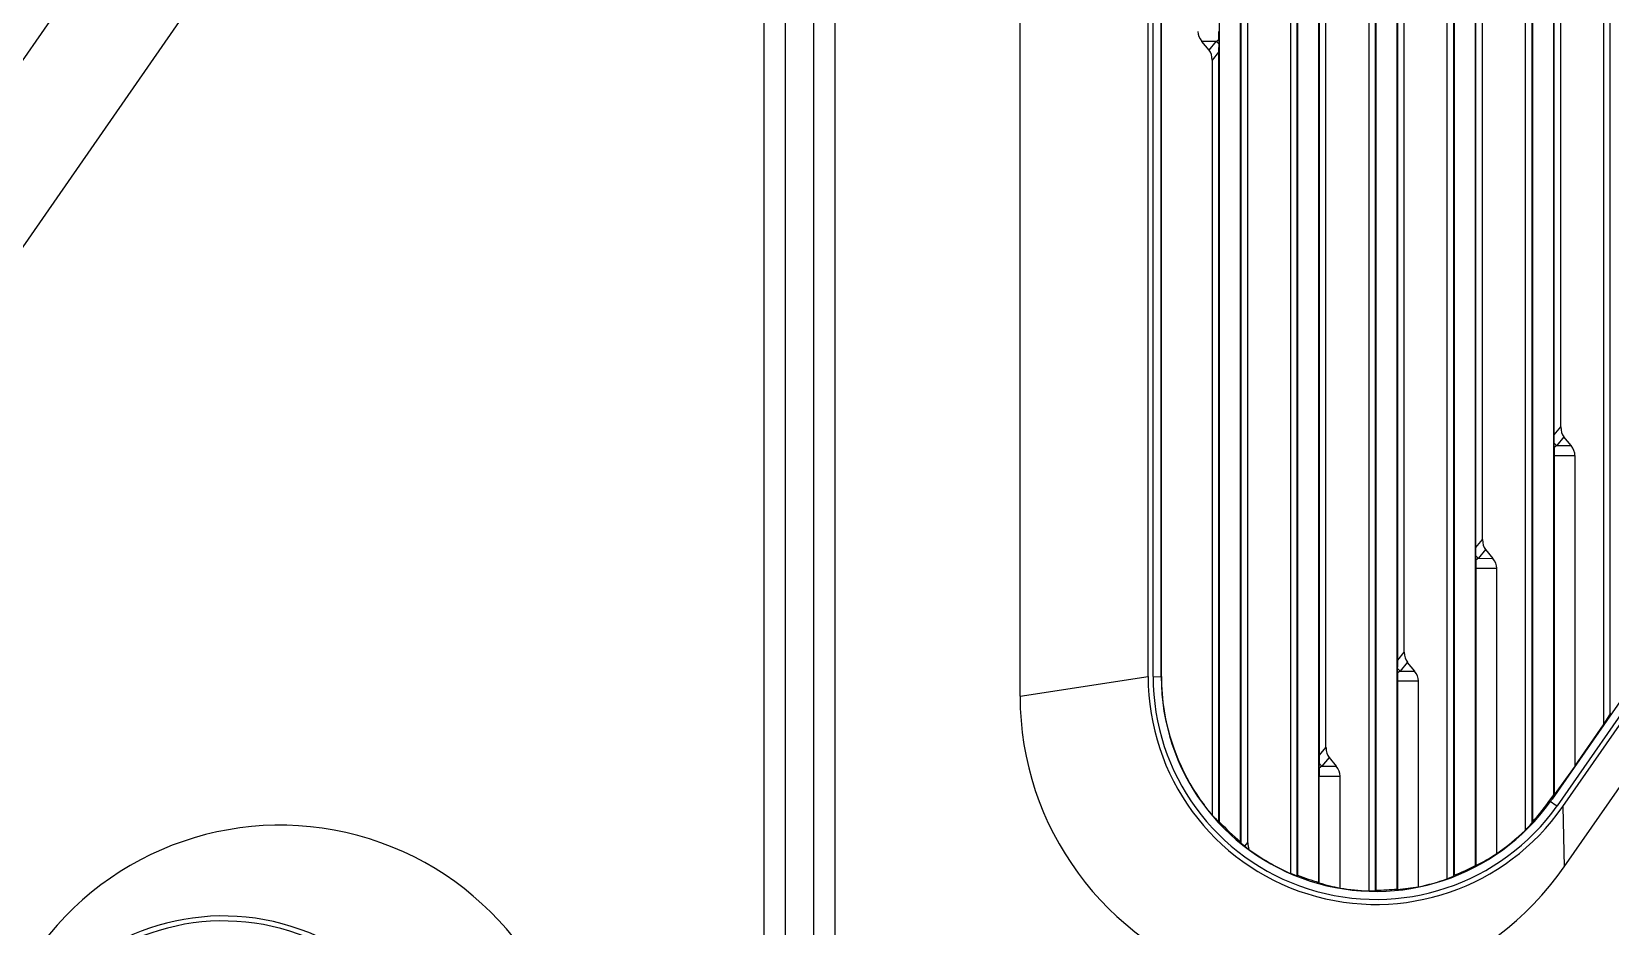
# Model space of a CAD drawing. Header units: millimetres. Extents: x 389 to 17466, y 310 to 5904.
# Drawn here: x 14305.1 to 14527, y 4771.3 to 4897.1 of the extents above; entities that cross this region are included whole.
import ezdxf

# ---------------------------------------------------------------- set-up
doc = ezdxf.new("R2010")
doc.units = ezdxf.units.MM

# ---------------------------------------------------------------- blocks, each defined once
blk = doc.blocks.new('aszfxn')
at = {"color": 7, "linetype": 'Continuous'}
for p, q in [((9506.35, 3081.9), (9506.35, 3301.9)), ((9506.43, 3132.51), (9506.43, 3301.9)), ((9507.35, 3133.6), (9507.35, 3302.81)), ((9503.35, 3300.13), (9503.35, 3078.11)), ((9495.35, 3071.97), (9495.35, 3288.62)), ((9495.43, 3116.68), (9495.43, 3288.88)), ((9496.35, 3117.76), (9496.35, 3290.29)), ((9492.35, 3284.3), (9492.35, 3070.59)), ((9484.43, 3100.84), (9484.43, 3273.05)), ((9485.35, 3101.93), (9485.35, 3274.45)), ((9484.35, 3068.66), (9484.35, 3272.78)), ((9639.42, 3271.18), (9506.86, 3080.36)), ((9507.63, 3080.24), (9640.28, 3271.18)), ((9507.84, 3071.78), (9646.5, 3271.38)), ((9481.35, 3268.46), (9481.35, 3068.51)), ((9513.35, 3264.46), (9513.35, 3091.75)), ((9514.26, 3265.54), (9514.26, 3093.15)), ((9083.27, 2885.85), (9341.64, 3257.76)), ((9474.35, 3088.56), (9474.35, 3258.62)), ((9473.35, 3069.58), (9473.35, 3256.95)), ((9473.43, 3087.47), (9473.43, 3257.21)), ((9470.35, 3252.63), (9470.35, 3070.59)), ((9503.26, 3249.56), (9503.26, 3077.9)), ((9502.35, 3248.47), (9502.35, 3076.9)), ((9083.38, 2859.71), (9350.77, 3244.62)), ((9449.35, 3098.5), (9449.35, 3243.82)), ((9463.35, 3075.18), (9463.35, 3242.78)), ((9462.35, 3075.3), (9462.35, 3241.11)), ((9462.43, 3075.12), (9462.43, 3241.38)), ((9459.35, 3236.79), (9459.35, 3078.11)), ((9492.26, 3233.72), (9492.26, 3070.47)), ((9491.35, 3232.64), (9491.35, 3070.07)), ((9395.35, 3228.19), (9395.35, 2828.75)), ((9405.35, 2828.75), (9405.35, 3228.19)), ((9431.35, 3095.75), (9431.35, 3228.19)), ((9398.35, 3226.17), (9398.35, 2828.65)), ((9402.35, 2828.65), (9402.35, 3226.17)), ((9451.22, 3098.5), (9451.22, 3224.34)), ((9450.05, 3098.52), (9450.05, 3223.69)), ((9451.18, 3098.5), (9451.18, 3220.73)), ((9481.26, 3217.89), (9481.26, 3068.43)), ((9480.35, 3216.8), (9480.35, 3068.4)), ((9470.26, 3202.05), (9470.26, 3070.53)), ((9469.35, 3200.97), (9469.35, 3070.86)), ((9458.92, 3187.77), (9456.9, 3187.77)), ((9457.91, 3186.55), (9456.9, 3187.77)), ((9457.91, 3186.55), (9458.92, 3187.77)), ((9458.92, 3187.77), (9459.28, 3188.04)), ((9459.26, 3186.24), (9458.35, 3185.13)), ((9458.35, 3185.13), (9458.35, 3079.04)), ((9459.26, 3186.22), (9459.26, 3078.08)), ((9559.08, 3157.52), (9506.12, 3081.29)), ((9506.43, 3132.49), (9507.35, 3133.6)), ((9507.78, 3132.18), (9506.77, 3130.96)), ((9508.79, 3130.96), (9507.78, 3132.18)), ((9506.4, 3129.57), (9509.35, 3129.57)), ((9506.4, 3129.57), (9506.4, 3081.89)), ((9506.77, 3130.96), (9506.41, 3130.69)), ((9506.77, 3130.96), (9508.79, 3130.96)), ((9509.35, 3085.99), (9509.35, 3129.57)), ((9495.43, 3116.65), (9496.35, 3117.76)), ((9496.78, 3116.35), (9495.77, 3115.13)), ((9496.78, 3116.35), (9497.79, 3115.12)), ((9495.4, 3113.74), (9495.4, 3071.94)), ((9495.4, 3113.74), (9498.35, 3113.74)), ((9495.77, 3115.13), (9495.41, 3114.86)), ((9495.77, 3115.13), (9497.79, 3115.12)), ((9498.35, 3073.64), (9498.35, 3113.74)), ((9484.43, 3100.82), (9485.35, 3101.93)), ((9485.78, 3100.51), (9484.77, 3099.29)), ((9485.78, 3100.51), (9486.79, 3099.29)), ((9431.35, 3095.75), (9449.35, 3098.5)), ((9450.05, 3098.49), (9451.18, 3098.5)), ((9451.18, 3098.5), (9451.22, 3098.5)), ((9484.4, 3097.9), (9487.35, 3097.9)), ((9484.4, 3097.9), (9484.4, 3068.61)), ((9484.77, 3099.29), (9484.41, 3099.02)), ((9484.77, 3099.29), (9486.79, 3099.29)), ((9487.35, 3068.98), (9487.35, 3097.9)), ((9514.26, 3093.15), (9514.35, 3093.42)), ((9509.35, 3085.99), (9513.35, 3091.75)), ((9513.35, 3091.75), (9514.26, 3093.15)), ((9473.43, 3087.45), (9474.35, 3088.56)), ((9474.78, 3087.14), (9473.77, 3085.92)), ((9474.78, 3087.14), (9475.79, 3085.92)), ((9473.4, 3069.51), (9473.4, 3084.54)), ((9473.4, 3084.53), (9476.35, 3084.53)), ((9473.77, 3085.92), (9473.41, 3085.65)), ((9473.77, 3085.92), (9475.79, 3085.92)), ((9476.35, 3068.79), (9476.35, 3084.53)), ((9509.35, 3085.99), (9506.4, 3081.89)), ((9505.99, 3081.38), (9506.35, 3081.9)), ((9506.12, 3081.29), (9505.99, 3081.38)), ((9506.4, 3081.89), (9506.35, 3081.9)), ((9507.63, 3080.24), (9507.84, 3071.78)), ((9459.26, 3078.08), (9459.35, 3078.11)), ((9503.35, 3078.11), (9503.26, 3077.9)), ((9462.43, 3075.12), (9462.35, 3075.3)), ((9462.43, 3075.12), (9462.94, 3074.69)), ((9462.94, 3074.69), (9463.35, 3075.18)), ((9462.94, 3074.69), (9463.52, 3074.23)), ((9495.4, 3071.94), (9495.35, 3071.97)), ((9470.26, 3070.53), (9470.35, 3070.59)), ((9473.4, 3069.51), (9473.35, 3069.58)), ((9492.26, 3070.47), (9492.35, 3070.59)), ((9481.26, 3068.43), (9481.35, 3068.51)), ((9484.4, 3068.61), (9484.35, 3068.66))]:
    blk.add_line(p, q, dxfattribs=at)
for centre, radius, start, end in [((9395.82, 3189.14), 63.47, 359.0025, 0.0075), ((9455.53, 3184.1), 4.99, 41.468, 47.2637), ((9540.57, 3186.19), 81.31, 179.1383, 179.9765), ((9587.06, 3185.57), 127.8, 178.8935, 179.1743), ((9378.62, 3133.16), 127.81, 358.8935, 359.1743), ((9425.12, 3132.54), 81.31, 359.1383, 359.9765), ((9510.16, 3134.63), 4.99, 221.468, 227.2637), ((9569.87, 3129.59), 63.47, 179.0025, 180.0075), ((9367.62, 3117.33), 127.82, 358.8935, 359.1743), ((9414.12, 3116.71), 81.31, 359.1383, 359.9765), ((9499.16, 3118.79), 4.99, 221.468, 227.2637), ((9558.87, 3113.75), 63.47, 179.0025, 180.0075), ((9403.12, 3100.87), 81.31, 359.1384, 359.9765), ((9481.35, 3098.5), 31.3, 179.9695, 324.5812), ((9481.35, 3098.49), 30.16, 179.9824, 324.4426), ((9547.89, 3097.92), 63.49, 179.0027, 180.0077), ((9356.61, 3101.49), 127.83, 358.8935, 359.1743), ((9488.16, 3102.96), 4.99, 221.4688, 227.265), ((9392.12, 3087.5), 81.31, 359.1384, 359.9765), ((9536.89, 3084.55), 63.49, 179.0027, 180.0077), ((9345.6, 3088.12), 127.83, 358.8935, 359.1744), ((9477.16, 3089.59), 4.99, 221.4686, 227.265), ((9480.89, 3098.17), 29.57, 216.7753, 220.3279), ((9481.71, 3098.26), 29.57, 317.0395, 325.1873), ((9483.12, 3097.27), 28.01, 324.3675, 325.2135), ((9654.67, 3306.82), 270.47, 236.6258, 236.8672), ((9479.65, 3098.46), 28.83, 222.3648, 225.0041), ((9481.55, 3098.8), 30.34, 222.9828, 230.7511), ((9479.63, 3098.72), 31.5, 316.1641, 318.6285), ((9481.02, 3098.93), 30.66, 304.4108, 314.0732), ((9481.59, 3098.84), 30.54, 233.6958, 246.3608), ((9481.93, 3098.76), 30.01, 296.6789, 303.1719), ((9481.45, 3098.15), 29.64, 291.5671, 297.9585), ((9479.73, 3098.21), 29.25, 249.2132, 251.1227), ((9481.1, 3097.71), 29.17, 248.3701, 254.5867), ((9482, 3098.17), 29.91, 253.2986, 259.1118), ((9482.15, 3098.86), 30.33, 274.2544, 279.8644), ((9481.49, 3098.14), 29.75, 281.3635, 289.3583), ((9480.11, 3097.63), 29.76, 292.1872, 294.1076), ((9481.33, 3098.85), 30.47, 260.5854, 268.1498), ((9479.73, 3099.17), 30.78, 271.1519, 272.8599), ((9481.33, 3099.1), 30.59, 270.03, 275.6579), ((9319.35, 3032.87), 31.3, 359.9717, 145.2427)]:
    blk.add_arc(centre, radius, start, end, dxfattribs=at)
for centre, major_axis, ratio, start_param, end_param in [((9465.29, 3189.15), (8.94, -0.01), 0.447213, -3.141155, -2.787056), ((9454.39, 3182.74), (3.32, 4.01), 0.537556, -0.576141, -0.102519), ((9511.31, 3135.99), (-3.32, -4.01), 0.537556, -0.576141, -0.102519), ((9500.4, 3129.58), (8.94, -0.01), 0.447213, 0.000438, 0.354537), ((9500.31, 3120.16), (-3.32, -4.01), 0.537556, -0.576141, -0.102519), ((9489.4, 3113.74), (8.94, -0.01), 0.447213, 0.000438, 0.354537), ((9489.31, 3104.32), (-3.32, -4.01), 0.537547, -0.576152, -0.102517), ((9481.35, 3098.5), (-26.28, 18.26), 1, 0.607155, 3.141592), ((9478.4, 3097.91), (8.94, -0.01), 0.447215, 0.000412, 0.354514), ((9473.35, 3095.75), (23.96, 34.49), 1, -4.105234, -1.570797), ((9478.31, 3090.95), (-3.32, -4.01), 0.537547, -0.576152, -0.102517), ((9467.4, 3084.54), (8.94, -0.01), 0.447214, 0.000414, 0.354516), ((9327.35, 3035.63), (34.49, -23.96), 1, 0.607154, 3.141593), ((9467.31, 3077.57), (-3.32, -4.02), 0.537373, -0.576354, -0.287677), ((9319.35, 3032.87), (26.28, -18.26), 1, 0.607155, 3.141592)]:
    blk.add_ellipse(centre, major_axis=major_axis, ratio=ratio, start_param=start_param, end_param=end_param, dxfattribs=at)
blk.add_open_spline([(9451.22, 3098.5), (9451.22, 3096.89), (9451.72, 3090.5), (9454.34, 3084.3), (9457.21, 3080.47)], degree=3, knots=[0, 0, 0, 0, 0.251564, 1, 1, 1, 1], dxfattribs=at)
blk = doc.blocks.new('*U25')
blk.add_blockref('aszfxn', (-9400.35, -3069.19))
blk = doc.blocks.new('*U26')
at = {"color": 0, "linetype": 'ByBlock', "lineweight": -2, "transparency": 16777216}
blk.add_blockref('*U25', (3200, 2880), dxfattribs=at)

msp = doc.modelspace()

# ---------------------------------------------------------------- block references
msp.add_blockref('*U26', (11212.979, 1897.1281))

doc.saveas('drawing.dxf')
